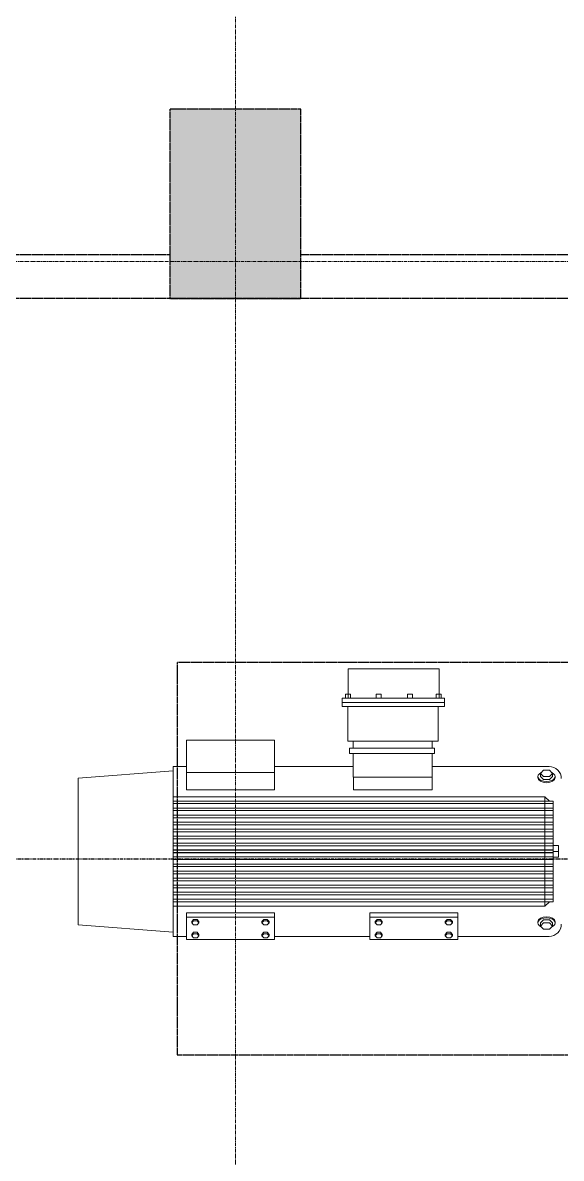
# Model space of a CAD drawing. Header units: inches. Extents: x 86328 to 235202, y 68629 to 184293.
# Drawn here: x 167770 to 169621, y 130363 to 134262 of the extents above; entities that cross this region are included whole.
import ezdxf

# ---------------------------------------------------------------- set-up
doc = ezdxf.new("R2010")
doc.units = ezdxf.units.IN
doc.header["$MEASUREMENT"] = 0
for name, pattern in [('CENTER', [2, 1.25, -0.25, 0.25, -0.25]), ('HIDDEN', [0.375, 0.25, -0.125]), ('PHANTOM2', [1.25, 0.625, -0.125, 0.125, -0.125, 0.125, -0.125])]:
    doc.linetypes.add(name, pattern=pattern)
doc.layers.add('.5', color=8, linetype='Continuous', lineweight=0)
doc.layers.add('DIM', color=251, linetype='Continuous', lineweight=0)

msp = doc.modelspace()

# ---------------------------------------------------------------- hatches: boundary and pattern name
at = {"layer": 'DIM', "linetype": 'HIDDEN', "lineweight": 25, "ltscale": 10}
h = msp.add_hatch(color=8, dxfattribs=at)
h.paths.add_polyline_path([(159725.9, 133965.4), (159275.9, 133965.4), (159275.9, 133315.4), (159725.9, 133315.4)])
h.paths.add_polyline_path([(164226.3, 133965.4), (163776.3, 133965.4), (163776.3, 133315.4), (164226.3, 133315.4)])
h.paths.add_polyline_path([(168726.3, 133965.4), (168276.3, 133965.4), (168276.3, 133315.4), (168726.3, 133315.4)])

# ---------------------------------------------------------------- linework, layer by layer
at = {"layer": '.5', "color": 8, "linetype": 'CENTER', "ltscale": 10}
for p, q in [((168501.3, 116744.2), (168501.3, 147988.7)), ((193391.9, 133442.1), (128877.6, 133442.1))]:
    msp.add_line(p, q, dxfattribs=at)
at = {"color": 8, "linetype": 'PHANTOM2', "ltscale": 20}
msp.add_line((175241.1, 131390.5), (142490.5, 131390.5), dxfattribs=at)
at = {"layer": 'DIM', "color": 8, "linetype": 'HIDDEN', "lineweight": 25, "ltscale": 10}
for p, q in [((168726.3, 133965.4), (168276.3, 133965.4)), ((168276.3, 133965.4), (168276.3, 133315.4)), ((168726.3, 133315.4), (168726.3, 133965.4)), ((168276.3, 133465.4), (164226.3, 133465.4)), ((172776.3, 133465.4), (168726.3, 133465.4)), ((186276.3, 133315.4), (150276.3, 133315.4)), ((168276.3, 133315.4), (168726.3, 133315.4)), ((171301.3, 132065.4), (168301.3, 132065.4)), ((168301.3, 132065.4), (168301.3, 130717.9)), ((168301.3, 130717.9), (171301.3, 130717.9))]:
    msp.add_line(p, q, dxfattribs=at)
at = {"layer": 'DIM', "color": 8, "linetype": 'Continuous'}
for p, q in [((169201.3, 132043.5), (168888.2, 132043.5)), ((168888.2, 132043.5), (168888.2, 131942.4)), ((169201.3, 131942.4), (169201.3, 132043.5)), ((168896.7, 131956.2), (168879.7, 131956.2)), ((168879.7, 131956.2), (168879.7, 131942.4)), ((168896.7, 131942.4), (168896.7, 131956.2)), ((169001.5, 131956.2), (168984.5, 131956.2)), ((168984.5, 131956.2), (168984.5, 131942.4)), ((169001.5, 131942.4), (169001.5, 131956.2)), ((169109.3, 131956.2), (169092.3, 131956.2)), ((169092.3, 131956.2), (169092.3, 131942.4)), ((169109.3, 131942.4), (169109.3, 131956.2)), ((169191.5, 131942.4), (169191.5, 131956.2)), ((169191.5, 131956.2), (169208.5, 131956.2)), ((169208.5, 131956.2), (169208.5, 131942.4)), ((169220, 131942.4), (168868.2, 131942.4)), ((168868.2, 131942.4), (168868.2, 131914.3)), ((169220, 131928.4), (168868.2, 131928.4)), ((168868.2, 131914.3), (169220, 131914.3)), ((168879.7, 131942.4), (168896.7, 131942.4)), ((169198, 131914.3), (168887.7, 131914.3)), ((168887.7, 131914.3), (168887.7, 131794.8)), ((168888.2, 131942.4), (169201.3, 131942.4)), ((168984.5, 131942.4), (169001.5, 131942.4)), ((169092.3, 131942.4), (169109.3, 131942.4)), ((169208.5, 131942.4), (169191.5, 131942.4)), ((169198, 131794.8), (169198, 131914.3)), ((169220, 131914.3), (169220, 131942.4)), ((168332.7, 131798.7), (168636, 131798.7)), ((168332.7, 131687.6), (168332.7, 131798.7)), ((168636, 131798.7), (168636, 131687.6)), ((168887.7, 131794.8), (169198, 131794.8)), ((169185.3, 131771.1), (168893.6, 131771.1)), ((168893.6, 131771.1), (168893.6, 131752.5)), ((169177.6, 131794.8), (168906.3, 131794.8)), ((168906.3, 131794.8), (168906.3, 131771.1)), ((168906.3, 131771.1), (169177.6, 131771.1)), ((169177.6, 131771.1), (169177.6, 131794.8)), ((169185.3, 131752.5), (169185.3, 131771.1)), ((168893.6, 131752.5), (169185.3, 131752.5)), ((168906.3, 131672), (168906.3, 131752.5)), ((168906.3, 131752.5), (169177.6, 131752.5)), ((169177.6, 131752.5), (169177.6, 131672)), ((168287.5, 131693.4), (167960.7, 131668.8)), ((168287.5, 131124.9), (168287.5, 131708.5)), ((168287.5, 131708.5), (168332.7, 131708.5)), ((168636, 131687.6), (168332.7, 131687.6)), ((168332.7, 131687.6), (168636, 131687.6)), ((168332.7, 131627.9), (168332.7, 131687.6)), ((168636, 131708.5), (168906.3, 131708.5)), ((168636, 131687.6), (168636, 131627.9)), ((169550.8, 131708.5), (169177.6, 131708.5)), ((169177.6, 131708.5), (169306.6, 131708.5)), ((169549.3, 131684.5), (169559.7, 131695.9)), ((169549.3, 131673.9), (169549.3, 131684.5)), ((169559.7, 131674.1), (169549.3, 131684.5)), ((169579, 131708.5), (169549.9, 131708.5)), ((169559.7, 131695.9), (169580.4, 131695.9)), ((169580.4, 131695.9), (169590.8, 131684.5)), ((169590.8, 131684.5), (169580.4, 131674.1)), ((169590.8, 131673.9), (169590.8, 131684.5)), ((167960.7, 131668.8), (167960.7, 131164.5)), ((169177.6, 131672), (168906.3, 131672)), ((169177.6, 131672), (168907.2, 131672)), ((168907.2, 131672), (168907.2, 131627.9)), ((169177.6, 131627.9), (169177.6, 131672)), ((169540.6, 131670), (169540.6, 131673.9)), ((169559.7, 131663.5), (169549.3, 131673.9)), ((169549.3, 131673.9), (169549.3, 131673.9)), ((169580.4, 131674.1), (169559.7, 131674.1)), ((169580.4, 131663.5), (169559.7, 131663.5)), ((169563.8, 131653.1), (169563.8, 131653.1)), ((169590.8, 131673.9), (169580.4, 131663.5)), ((169590.8, 131673.9), (169590.8, 131673.9)), ((169599.6, 131670), (169599.6, 131673.9)), ((169563.8, 131604.7), (168287.5, 131604.7)), ((168636, 131627.9), (168332.7, 131627.9)), ((168907.2, 131627.9), (169177.6, 131627.9)), ((169563.8, 131417.3), (169563.8, 131604.7)), ((169563.8, 131604.7), (169580.1, 131589.8)), ((169592.6, 131589.8), (168287.5, 131589.8)), ((169592.6, 131580.9), (168287.5, 131580.9)), ((169592.6, 131565.6), (168287.5, 131565.6)), ((169592.6, 131416.7), (169592.6, 131589.8)), ((169592.6, 131556.7), (168287.5, 131556.7)), ((169592.6, 131541.4), (168287.5, 131541.4)), ((169592.6, 131532.5), (168287.5, 131532.5)), ((169592.6, 131517.2), (168287.5, 131517.2)), ((169592.6, 131508.3), (168287.5, 131508.3)), ((169592.6, 131493), (168287.5, 131493)), ((169592.6, 131484.1), (168287.5, 131484.1)), ((169592.6, 131468.9), (168287.5, 131468.9)), ((169592.6, 131460), (168287.5, 131460)), ((169592.6, 131444.7), (168287.5, 131444.7)), ((169592.6, 131435.8), (168287.5, 131435.8)), ((169592.6, 131421.8), (168287.5, 131421.8)), ((169592.6, 131420.5), (168287.5, 131420.5)), ((169592.6, 131412.9), (168287.5, 131412.9)), ((169592.6, 131411.6), (168287.5, 131411.6)), ((169563.8, 131416.1), (169563.8, 131228.6)), ((169611.1, 131436.9), (169592.6, 131436.9)), ((169592.6, 131436.9), (169592.6, 131416.7)), ((169611.1, 131436.9), (169592.6, 131436.9)), ((169592.6, 131436.9), (169592.6, 131416.7)), ((169592.6, 131416.7), (169592.6, 131243.6)), ((169592.6, 131416.7), (169611.1, 131416.7)), ((169592.6, 131416.7), (169611.1, 131416.7)), ((169592.6, 131396.4), (169592.6, 131416.7)), ((169592.6, 131416.7), (169611.1, 131416.7)), ((169592.6, 131396.4), (169592.6, 131416.7)), ((169592.6, 131416.7), (169611.1, 131416.7)), ((169611.1, 131416.7), (169611.1, 131436.9)), ((169611.1, 131416.7), (169611.1, 131436.9)), ((169611.1, 131416.7), (169611.1, 131396.4)), ((169611.1, 131416.7), (169611.1, 131396.4)), ((169592.6, 131397.6), (168287.5, 131397.6)), ((169592.6, 131388.7), (168287.5, 131388.7)), ((169592.6, 131373.4), (168287.5, 131373.4)), ((169611.1, 131396.4), (169592.6, 131396.4)), ((169611.1, 131396.4), (169592.6, 131396.4)), ((169592.6, 131364.5), (168287.5, 131364.5)), ((169592.6, 131349.2), (168287.5, 131349.2)), ((169592.6, 131340.3), (168287.5, 131340.3)), ((169592.6, 131325), (168287.5, 131325)), ((169592.6, 131316.1), (168287.5, 131316.1)), ((169592.6, 131300.8), (168287.5, 131300.8)), ((169592.6, 131291.9), (168287.5, 131291.9)), ((169592.6, 131276.6), (168287.5, 131276.6)), ((169592.6, 131267.7), (168287.5, 131267.7)), ((169592.6, 131252.5), (168287.5, 131252.5)), ((169592.6, 131243.6), (168287.5, 131243.6)), ((169563.8, 131228.6), (168287.5, 131228.6)), ((169563.8, 131228.6), (169580.1, 131243.6)), ((168636, 131205.4), (168332.7, 131205.4)), ((168332.7, 131205.4), (168332.7, 131190.5)), ((168636, 131190.5), (168332.7, 131190.5)), ((168332.7, 131190.5), (168332.7, 131114.3)), ((168332.7, 131190.5), (168636, 131190.5)), ((168357.8, 131183.2), (168351.8, 131175.8)), ((168357.8, 131178.5), (168351.8, 131171.1)), ((168351.8, 131171.1), (168351.8, 131175.8)), ((168370, 131183.2), (168357.8, 131183.2)), ((168370, 131178.5), (168357.8, 131178.5)), ((168376.1, 131175.8), (168370, 131183.2)), ((168376.1, 131171.1), (168370, 131178.5)), ((168376.1, 131171.1), (168376.1, 131175.8)), ((168592.5, 131175.8), (168598.6, 131183.2)), ((168592.5, 131171.1), (168598.6, 131178.5)), ((168592.5, 131171.1), (168592.5, 131175.8)), ((168598.6, 131183.2), (168610.8, 131183.2)), ((168598.6, 131178.5), (168610.8, 131178.5)), ((168610.8, 131183.2), (168616.9, 131175.8)), ((168610.8, 131178.5), (168616.9, 131171.1)), ((168616.9, 131171.1), (168616.9, 131175.8)), ((168636, 131190.5), (168636, 131205.4)), ((168636, 131114.3), (168636, 131190.5)), ((169265.9, 131205.4), (168962.6, 131205.4)), ((168962.6, 131205.4), (168962.6, 131190.5)), ((169265.9, 131190.5), (168962.6, 131190.5)), ((168962.6, 131190.5), (168962.6, 131114.3)), ((168962.6, 131190.5), (169265.9, 131190.5)), ((168987.8, 131183.2), (168981.7, 131175.8)), ((168987.8, 131178.5), (168981.7, 131171.1)), ((168981.7, 131171.1), (168981.7, 131175.8)), ((169000, 131183.2), (168987.8, 131183.2)), ((169000, 131178.5), (168987.8, 131178.5)), ((169006, 131175.8), (169000, 131183.2)), ((169006, 131171.1), (169000, 131178.5)), ((169006, 131171.1), (169006, 131175.8)), ((169222.4, 131175.8), (169228.5, 131183.2)), ((169222.4, 131171.1), (169228.5, 131178.5)), ((169222.4, 131171.1), (169222.4, 131175.8)), ((169228.5, 131183.2), (169240.7, 131183.2)), ((169228.5, 131178.5), (169240.7, 131178.5)), ((169240.7, 131183.2), (169246.8, 131175.8)), ((169240.7, 131178.5), (169246.8, 131171.1)), ((169246.8, 131171.1), (169246.8, 131175.8)), ((169265.9, 131190.5), (169265.9, 131205.4)), ((169265.9, 131114.3), (169265.9, 131190.5)), ((169540.6, 131175.2), (169540.6, 131171.3)), ((169559.7, 131181.7), (169549.3, 131171.3)), ((169580.4, 131181.7), (169559.7, 131181.7)), ((169590.8, 131171.3), (169580.4, 131181.7)), ((169599.6, 131175.2), (169599.6, 131171.3)), ((168287.5, 131139.9), (167960.7, 131164.5)), ((168351.8, 131171.1), (168357.8, 131164.7)), ((168357.8, 131139), (168351.8, 131131.6)), ((168357.8, 131134.2), (168351.8, 131126.8)), ((168357.8, 131164.7), (168370, 131164.7)), ((168370, 131139), (168357.8, 131139)), ((168370, 131134.2), (168357.8, 131134.2)), ((168370, 131164.7), (168376.1, 131171.1)), ((168376.1, 131131.6), (168370, 131139)), ((168376.1, 131126.8), (168370, 131134.2)), ((168598.6, 131164.7), (168592.5, 131171.1)), ((168592.5, 131131.6), (168598.6, 131139)), ((168592.5, 131126.8), (168598.6, 131134.2)), ((168610.8, 131164.7), (168598.6, 131164.7)), ((168598.6, 131139), (168610.8, 131139)), ((168598.6, 131134.2), (168610.8, 131134.2)), ((168616.9, 131171.1), (168610.8, 131164.7)), ((168610.8, 131139), (168616.9, 131131.6)), ((168610.8, 131134.2), (168616.9, 131126.8)), ((168981.7, 131171.1), (168987.8, 131164.7)), ((168987.8, 131139), (168981.7, 131131.6)), ((168987.8, 131134.2), (168981.7, 131126.8)), ((168987.8, 131164.7), (169000, 131164.7)), ((169000, 131139), (168987.8, 131139)), ((169000, 131134.2), (168987.8, 131134.2)), ((169000, 131164.7), (169006, 131171.1)), ((169006, 131131.6), (169000, 131139)), ((169006, 131126.8), (169000, 131134.2)), ((169228.5, 131164.7), (169222.4, 131171.1)), ((169222.4, 131131.6), (169228.5, 131139)), ((169222.4, 131126.8), (169228.5, 131134.2)), ((169240.7, 131164.7), (169228.5, 131164.7)), ((169228.5, 131139), (169240.7, 131139)), ((169228.5, 131134.2), (169240.7, 131134.2)), ((169246.8, 131171.1), (169240.7, 131164.7)), ((169240.7, 131139), (169246.8, 131131.6)), ((169240.7, 131134.2), (169246.8, 131126.8)), ((169549.3, 131171.3), (169549.3, 131160.6)), ((169549.3, 131171.3), (169549.3, 131171.3)), ((169559.7, 131171), (169549.3, 131160.6)), ((169549.3, 131160.6), (169559.7, 131149.3)), ((169580.4, 131171), (169559.7, 131171)), ((169559.7, 131149.3), (169580.4, 131149.3)), ((169590.8, 131160.6), (169580.4, 131171)), ((169580.4, 131149.3), (169590.8, 131160.6)), ((169590.8, 131171.3), (169590.8, 131160.6)), ((169590.8, 131171.3), (169590.8, 131171.3)), ((168332.7, 131124.9), (168287.5, 131124.9)), ((168332.7, 131114.3), (168636, 131114.3)), ((168351.8, 131126.8), (168351.8, 131131.6)), ((168351.8, 131126.8), (168357.8, 131120.5)), ((168357.8, 131120.5), (168370, 131120.5)), ((168370, 131120.5), (168376.1, 131126.8)), ((168376.1, 131126.8), (168376.1, 131131.6)), ((168592.5, 131126.8), (168592.5, 131131.6)), ((168598.6, 131120.5), (168592.5, 131126.8)), ((168610.8, 131120.5), (168598.6, 131120.5)), ((168616.9, 131126.8), (168610.8, 131120.5)), ((168616.9, 131126.8), (168616.9, 131131.6)), ((168962.6, 131124.9), (168636, 131124.9)), ((168962.6, 131114.3), (169265.9, 131114.3)), ((168981.7, 131126.8), (168981.7, 131131.6)), ((168981.7, 131126.8), (168987.8, 131120.5)), ((168987.8, 131120.5), (169000, 131120.5)), ((169000, 131120.5), (169006, 131126.8)), ((169006, 131126.8), (169006, 131131.6)), ((169222.4, 131126.8), (169222.4, 131131.6)), ((169228.5, 131120.5), (169222.4, 131126.8)), ((169240.7, 131120.5), (169228.5, 131120.5)), ((169246.8, 131126.8), (169240.7, 131120.5)), ((169246.8, 131126.8), (169246.8, 131131.6)), ((169316.5, 131124.9), (169265.9, 131124.9)), ((169316.5, 131124.9), (169579, 131124.9)), ((169579, 131124.9), (169549.9, 131124.9))]:
    msp.add_line(p, q, dxfattribs=at)
for centre, radius, start, end in [((169579, 131666.6), 41.9, 0, 90), ((169610.2, 131662), 3.25, 359.9696, 359.9696), ((169610.2, 131171.3), 3.25, 0.0304, 0.0304), ((169579, 131166.8), 41.9, 270, 0)]:
    msp.add_arc(centre, radius, start, end, dxfattribs=at)
at = {"layer": 'DIM', "color": 8, "linetype": 'Continuous', "extrusion": (0, 0, -1)}
for centre, major_axis, start_param, end_param in [((169570.1, 131673.9), (29.5, 0), -0.915374, 4.051923), ((169570.1, 131670), (-29.5, 0), 3.141593, 6.283185)]:
    msp.add_ellipse(centre, major_axis=major_axis, ratio=0.58591, start_param=start_param, end_param=end_param, dxfattribs=at)
at = {"layer": 'DIM', "color": 8, "linetype": 'Continuous'}
for centre, start_param, end_param in [((169570.1, 131171.3), 2.226219, 7.193516), ((169570.1, 131175.2), 3.141593, 6.283185)]:
    msp.add_ellipse(centre, major_axis=(-29.5, 0), ratio=0.58591, start_param=start_param, end_param=end_param, dxfattribs=at)

doc.saveas('drawing.dxf')
